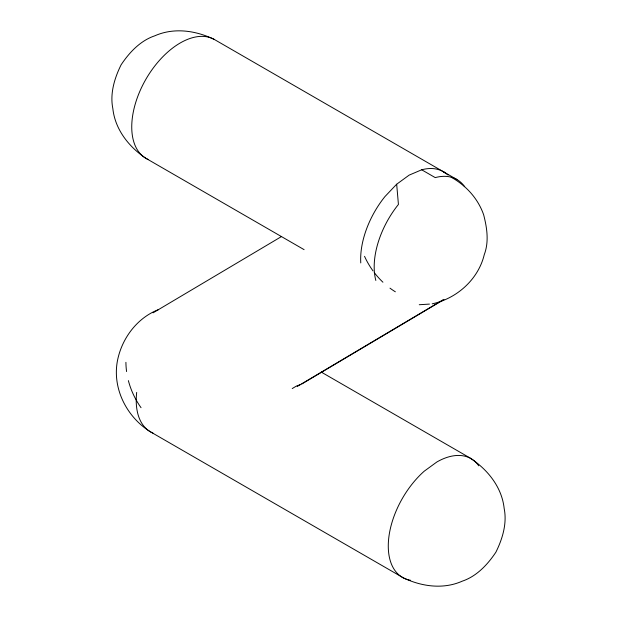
<?xml version="1.0" encoding="UTF-8"?>
<svg xmlns="http://www.w3.org/2000/svg" width="617" height="617" viewBox="0 0 617 617"><rect width="100%" height="100%" fill="white"/><g stroke="black" fill="none" stroke-linecap="round" stroke-linejoin="round"><path stroke-width="0.93" d="M360.775 262.935A68.572 39.588 -60 0 1 384.9 196.63L396.592 184.282L409.14 175.128L421.689 169.791A68.572 39.588 -60 0 1 445.782 173.292M153.062 312.834L281.437 236.589M292.234 388.548L296.361 386.095L300.502 384.522M297.201 386.481L442.829 299.978M301.767 384.013L444.001 299.53M158.492 309.611C136.82 317.994 121.464 338.895 117.307 361.5C112.394 389.096 126.971 417.208 150.425 431.807L402.562 577.381M432.216 303.826C456.788 298.628 478.337 279.362 484.252 254.69C489.165 241.741 486.998 227.781 483.643 214.747C477.951 198.504 466.174 185.594 451.235 177.241M429.455 304.096L419.267 304.729M456.958 179.547L214.523 39.573C196.067 30.526 174.087 27.256 154.821 35.801C140.344 40.668 129.369 52.414 121.102 64.816C114.492 78.182 109.811 93.56 112.834 108.53C115.063 129.493 128.884 146.885 145.951 158.345L304.104 249.654M402.477 577.427C420.933 586.474 442.913 589.744 462.179 581.199C476.656 576.332 487.631 564.586 495.898 552.184C502.508 538.818 507.189 523.44 504.166 508.47C501.937 487.507 488.116 470.115 471.049 458.655M421.689 169.791L435.224 177.603A68.572 39.588 -60 0 1 464.663 186.696M321.256 372.082L471.133 458.608M443.43 171.734L448.112 175.035M396.677 184.236L398.428 204.443A68.572 39.588 -60 0 0 375.838 280.465M478.753 465.804A68.572 39.588 -60 0 0 436.844 462.002L424.218 471.203A68.572 39.588 -60 0 0 388.857 537.083A68.572 39.588 -60 0 0 410.56 580.281M152.947 433.065A68.572 39.588 -60 0 1 136.689 392.412M395.358 291.802A68.572 55.985 59.3 0 1 389.983 288.154M382.926 282.208A68.572 55.985 59.3 0 1 374.203 272.49M373.069 270.971A68.572 55.985 59.3 0 1 364.531 256.317M141.038 407.69A68.572 55.985 59.3 0 1 128.375 380.62M126.585 371.565A68.572 55.985 59.3 0 1 125.914 362.326M148.473 159.602A68.572 39.588 -60 0 1 144.748 81.29A68.572 39.588 -60 0 1 214.523 39.573"/></g></svg>
